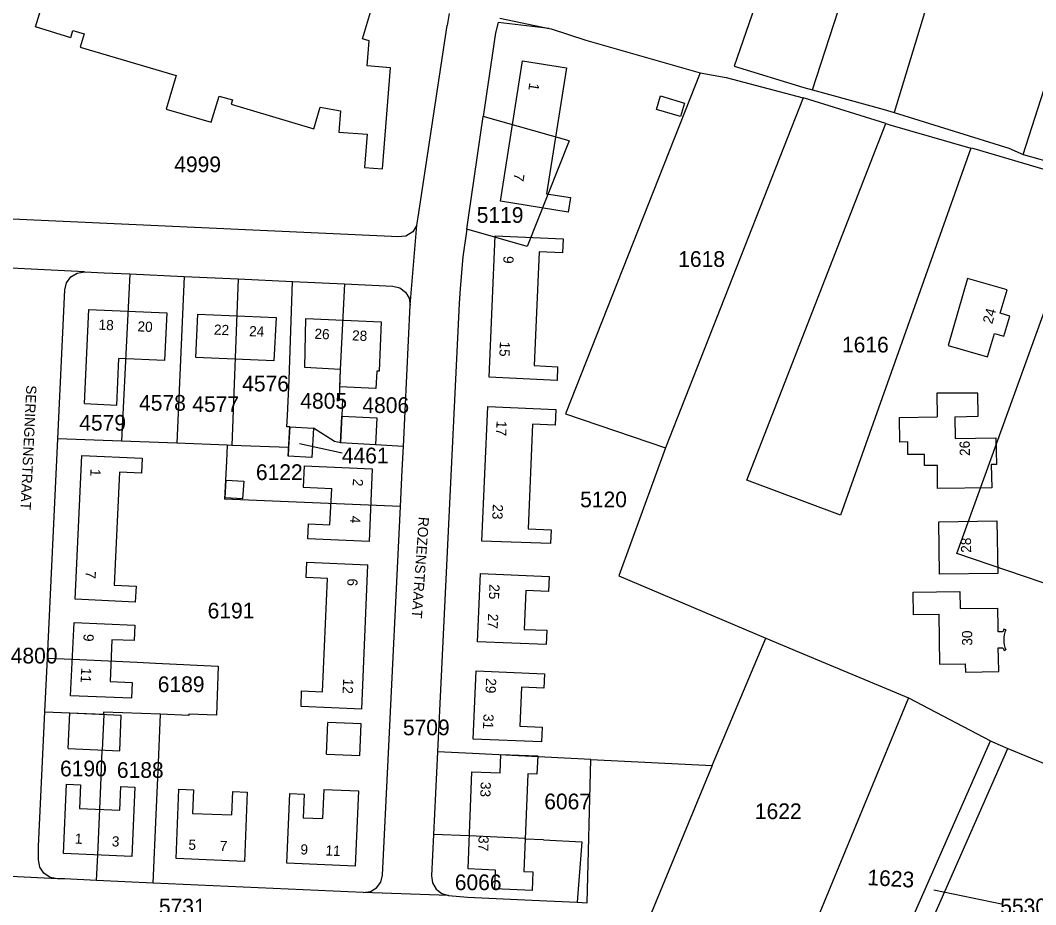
# Model space of a CAD drawing. Extents: x 191922 to 199923, y 328959 to 333350.
# Drawn here: x 197123.7 to 197298.1, y 330759.9 to 330911.7 of the extents above; entities that cross this region are included whole.
import ezdxf

# ---------------------------------------------------------------- set-up
doc = ezdxf.new("R2010")
doc.units = 0
for name, color, linetype in [('bouwvlak', 7, 'Continuous'), ('enkelbestemming', 7, 'Continuous'), ('Level 6', 7, 'Continuous'), ('maatvoering - maximum aantal wooneenheden', 7, 'Continuous'), ('Maatvoering_symbolen', 7, 'Continuous'), ('recreatiewoning', 7, 'Continuous')]:
    doc.layers.add(name, color=color, linetype=linetype)

msp = doc.modelspace()

# ---------------------------------------------------------------- linework, layer by layer
at = {"layer": 'bouwvlak'}
for p, q in [((197178.99, 330837.41), (197171.71, 330838.98)), ((197292.26, 330759.96), (197280.64, 330762.36))]:
    msp.add_line(p, q, dxfattribs=at)
at = {"layer": 'Level 6'}
for p, q in [((197259.79, 330899.77), (197276.29, 330950.44)), ((197289.67, 330947.74), (197273.79, 330895.89)), ((197295.99, 330888.67), (197313.16, 330942.61)), ((197249.87, 330914.11), (197246.34, 330903.84)), ((197197.36, 330912.91), (197197.06, 330910.83)), ((197206.08, 330912.08), (197214.58, 330910.31)), ((197206.08, 330912.08), (197214.58, 330910.31)), ((197192.04, 330877.91), (197197.06, 330910.83)), ((197205.78, 330911.36), (197205.32, 330909.54)), ((197214.58, 330910.31), (197205.78, 330911.36)), ((197214.58, 330910.31), (197214.92, 330910.24)), ((197214.58, 330910.31), (197214.92, 330910.24)), ((197214.92, 330910.24), (197220.83, 330908.33)), ((197214.92, 330910.24), (197220.83, 330908.33)), ((197205.32, 330909.54), (197203.23, 330895.18)), ((197220.83, 330908.33), (197240.5, 330902.72)), ((197220.83, 330908.33), (197240.5, 330902.72)), ((197246.34, 330903.84), (197258.3, 330900.17)), ((197240.5, 330902.72), (197217.37, 330844.16)), ((197240.5, 330902.72), (197217.37, 330844.16)), ((197240.5, 330902.72), (197244.94, 330901.88)), ((197240.5, 330902.72), (197244.94, 330901.88)), ((197244.94, 330901.88), (197258.19, 330898.39)), ((197244.94, 330901.88), (197258.19, 330898.39)), ((197258.3, 330900.17), (197259.79, 330899.77)), ((197259.79, 330899.77), (197272.07, 330896.42)), ((197258.19, 330898.39), (197234.56, 330838.29)), ((197259.16, 330898.1), (197258.19, 330898.39)), ((197259.16, 330898.1), (197258.19, 330898.39)), ((197272.36, 330894.01), (197259.16, 330898.1)), ((197272.36, 330894.01), (197259.16, 330898.1)), ((197272.07, 330896.42), (197273.79, 330895.89)), ((197273.79, 330895.89), (197293.51, 330889.77)), ((197200.72, 330877.88), (197203.23, 330895.18)), ((197217.99, 330891.02), (197203.23, 330895.18)), ((197248.48, 330832.77), (197272.36, 330894.01)), ((197272.36, 330894.01), (197273.08, 330893.79)), ((197272.36, 330894.01), (197273.08, 330893.79)), ((197273.08, 330893.79), (197286.97, 330889.79)), ((197273.08, 330893.79), (197286.97, 330889.79)), ((197217.99, 330891.02), (197210.8, 330872.87)), ((197286.97, 330889.79), (197264.61, 330826.76)), ((197287.55, 330889.63), (197286.97, 330889.79)), ((197287.55, 330889.63), (197286.97, 330889.79)), ((197307.52, 330883.73), (197287.55, 330889.63)), ((197307.52, 330883.73), (197287.55, 330889.63)), ((197293.51, 330889.77), (197295.99, 330888.67)), ((197295.99, 330888.67), (197332.95, 330878.26)), ((197284.59, 330820.19), (197307.52, 330883.73)), ((197187.49, 330874.6), (197111.98, 330878.03)), ((197191.86, 330876.55), (197192.04, 330877.91)), ((197200.43, 330875.83), (197200.72, 330877.88)), ((197191.12, 330875.4), (197189.95, 330874.68)), ((197190.71, 330862.78), (197191.86, 330876.55)), ((197191.86, 330876.55), (197191.12, 330875.4)), ((197200.43, 330875.83), (197199.76, 330871.08)), ((197210.8, 330872.87), (197200.43, 330875.83)), ((197188.59, 330874.53), (197187.49, 330874.6)), ((197189.95, 330874.68), (197188.59, 330874.53)), ((197199.76, 330871.08), (197199.26, 330865.66)), ((197134.75, 330868.51), (197119.56, 330869.28)), ((197132.43, 330867.66), (197133.51, 330868.31)), ((197133.51, 330868.31), (197134.75, 330868.51)), ((197134.75, 330868.51), (197138.12, 330868.37)), ((197138.12, 330868.37), (197142.53, 330868.17)), ((197142.53, 330868.17), (197141.13, 330839.47)), ((197142.53, 330868.17), (197151.88, 330867.73)), ((197131.38, 330865.42), (197131.69, 330866.64)), ((197131.69, 330866.64), (197132.43, 330867.66)), ((197151.88, 330867.73), (197150.59, 330839.09)), ((197151.88, 330867.73), (197161.16, 330867.3)), ((197161.16, 330867.3), (197160.04, 330838.72)), ((197161.16, 330867.3), (197170.47, 330866.87)), ((197169.89, 330849.99), (197170.47, 330866.87)), ((197170.47, 330866.87), (197179.39, 330866.46)), ((197179.39, 330866.46), (197178.69, 330851.74)), ((197179.39, 330866.46), (197187.72, 330866.08)), ((197130.17, 330839.87), (197131.38, 330865.42)), ((197187.72, 330866.08), (197188.91, 330865.78)), ((197188.91, 330865.78), (197189.9, 330865.05)), ((197189.9, 330865.05), (197190.53, 330864)), ((197199.26, 330865.66), (197199.11, 330863.11)), ((197189.53, 330838.55), (197190.71, 330862.78)), ((197190.53, 330864), (197190.71, 330862.78)), ((197199.11, 330863.11), (197195.39, 330786.11)), ((197178.69, 330851.74), (197178.47, 330846.64)), ((197169.62, 330843.89), (197169.89, 330849.99)), ((197178.47, 330846.64), (197179.09, 330846.72)), ((197179.09, 330846.72), (197178.98, 330843.77)), ((197169.51, 330841.94), (197169.62, 330843.89)), ((197178.98, 330843.77), (197178.73, 330839.14)), ((197217.37, 330844.16), (197234.56, 330838.29)), ((197217.37, 330844.16), (197234.56, 330838.29)), ((197170, 330841.91), (197169.51, 330841.94)), ((197170, 330841.91), (197169.82, 330838.35)), ((197170, 330841.91), (197174.06, 330841.7)), ((197174.06, 330841.7), (197173.81, 330836.67)), ((197177.7, 330839.38), (197174.06, 330841.7)), ((197128.39, 330802.2), (197130.17, 330839.87)), ((197141.13, 330839.47), (197130.17, 330839.87)), ((197150.59, 330839.09), (197141.13, 330839.47)), ((197159.27, 330838.75), (197150.59, 330839.09)), ((197159.27, 330838.75), (197159.14, 330836.03)), ((197160.04, 330838.72), (197159.27, 330838.75)), ((197169.82, 330838.35), (197160.04, 330838.72)), ((197169.82, 330838.35), (197169.74, 330836.88)), ((197178.73, 330839.14), (197177.7, 330839.38)), ((197184.73, 330838.81), (197178.73, 330839.14)), ((197189.53, 330838.55), (197184.73, 330838.81)), ((197189.34, 330834.5), (197189.53, 330838.55)), ((197234.56, 330838.29), (197226.51, 330816.35)), ((197234.56, 330838.29), (197226.51, 330816.35)), ((197173.81, 330836.67), (197169.74, 330836.88)), ((197159.14, 330836.03), (197158.82, 330829.52)), ((197189.03, 330828.24), (197189.34, 330834.5)), ((197264.61, 330826.76), (197248.48, 330832.77)), ((197189.03, 330828.24), (197158.82, 330829.52)), ((197186.92, 330784.74), (197189.03, 330828.24)), ((197305.52, 330813.04), (197284.59, 330820.19)), ((197226.51, 330816.35), (197251.78, 330805.63)), ((197226.51, 330816.35), (197251.78, 330805.63)), ((197242.53, 330783.77), (197251.78, 330805.63)), ((197251.78, 330805.63), (197257.51, 330803.21)), ((197251.78, 330805.63), (197257.51, 330803.21)), ((197127.95, 330792.97), (197128.39, 330802.2)), ((197257.51, 330803.21), (197276.29, 330795.36)), ((197257.51, 330803.21), (197276.29, 330795.36)), ((197276.29, 330795.36), (197255.9, 330746.07)), ((197276.29, 330795.36), (197255.9, 330746.07)), ((197276.29, 330795.36), (197290.35, 330787.99)), ((197126.86, 330769.92), (197127.95, 330792.97)), ((197267.8, 330736.85), (197290.35, 330787.99)), ((197290.35, 330787.99), (197290.71, 330787.83)), ((197290.71, 330787.83), (197293.31, 330786.7)), ((197195.39, 330786.11), (197194.71, 330771.91)), ((197201.4, 330785.81), (197195.39, 330786.11)), ((197245.06, 330677.19), (197293.31, 330786.7)), ((197293.31, 330786.7), (197316.74, 330777.02)), ((197185.93, 330764.94), (197186.92, 330784.74)), ((197221.73, 330784.8), (197201.4, 330785.81)), ((197221.08, 330760.19), (197221.73, 330784.8)), ((197221.73, 330784.8), (197242.53, 330783.77)), ((197242.53, 330783.77), (197229.09, 330751.24)), ((197194.71, 330771.91), (197194.37, 330764.8)), ((197200.85, 330771.66), (197194.71, 330771.91)), ((197210.46, 330771.25), (197200.85, 330771.66)), ((197210.45, 330771.13), (197210.46, 330771.25)), ((197213.58, 330770.98), (197210.45, 330771.13)), ((197126.85, 330767.58), (197126.86, 330769.92)), ((197127.09, 330766.32), (197126.85, 330767.58)), ((197127.8, 330765.26), (197127.09, 330766.32)), ((197128.85, 330764.54), (197127.8, 330765.26)), ((197130.1, 330764.28), (197118.22, 330764.88)), ((197130.1, 330764.28), (197128.85, 330764.54)), ((197131.33, 330764.28), (197130.1, 330764.28)), ((197136.82, 330764.03), (197131.33, 330764.28)), ((197146.54, 330763.58), (197136.82, 330764.03)), ((197182.63, 330761.93), (197146.54, 330763.58)), ((197184.9, 330762.75), (197185.63, 330763.74)), ((197185.63, 330763.74), (197185.93, 330764.94)), ((197194.37, 330764.8), (197194.54, 330763.59)), ((197194.54, 330763.59), (197195.16, 330762.53)), ((197182.63, 330761.93), (197183.85, 330762.12)), ((197197.3, 330761.44), (197182.63, 330761.93)), ((197183.85, 330762.12), (197184.9, 330762.75)), ((197195.16, 330762.53), (197196.12, 330761.78)), ((197196.12, 330761.78), (197197.3, 330761.44)), ((197197.3, 330761.44), (197200.51, 330761.16)), ((197200.51, 330761.16), (197211.58, 330760.64)), ((197211.58, 330760.64), (197219.36, 330760.27)), ((197219.36, 330760.27), (197221.08, 330760.19))]:
    msp.add_line(p, q, dxfattribs=at)
for points in [[(197128.39, 330802.2), (197132.67, 330802.01), (197143.83, 330801.51), (197146.97, 330801.33), (197157.73, 330800.83), (197157.45, 330792.42), (197152.67, 330792.57), (197152.7, 330792.34), (197147.83, 330792.57)], [(197127.95, 330792.97), (197132.22, 330792.79), (197138.01, 330792.56)], [(197147.83, 330792.57), (197138.03, 330792.9), (197138.01, 330792.56)], [(197136.82, 330764.03), (197137.02, 330768.4), (197137.54, 330780.29), (197137.8, 330786.37), (197137.83, 330786.37), (197138.11, 330792.55), (197138.01, 330792.56)], [(197146.54, 330763.58), (197147.05, 330775.34), (197147.42, 330782.86), (197147.83, 330792.57)], [(197213.58, 330770.98), (197220.16, 330770.66), (197219.36, 330760.27)]]:
    msp.add_lwpolyline(points, dxfattribs=at)
at = {"layer": 'recreatiewoning'}
for p, q in [((197126.33, 330910.57), (197128.87, 330918.97)), ((197182.52, 330908.54), (197184.23, 330914.27)), ((197132.4, 330908.73), (197126.33, 330910.57)), ((197132.39, 330908.76), (197132.75, 330909.96)), ((197132.75, 330909.96), (197134.7, 330909.38)), ((197134.7, 330909.38), (197134.02, 330907.08)), ((197183.67, 330908.19), (197182.52, 330908.54)), ((197183.3, 330903.88), (197183.67, 330908.19)), ((197134.02, 330907.08), (197150.48, 330902.23)), ((197206.23, 330880.64), (197209.98, 330904.74)), ((197209.98, 330904.74), (197217.55, 330903.54)), ((197187.3, 330903.56), (197183.3, 330903.88)), ((197185.94, 330886.19), (197187.3, 330903.56)), ((197217.55, 330903.54), (197214.09, 330881.95)), ((197150.48, 330902.23), (197148.8, 330896.46)), ((197156.54, 330894.2), (197157.86, 330898.72)), ((197157.86, 330898.72), (197160.17, 330898.04)), ((197160.17, 330898.04), (197159.95, 330897.31)), ((197148.8, 330896.46), (197156.54, 330894.2)), ((197159.95, 330897.31), (197174.14, 330893.09)), ((197174.14, 330893.09), (197175.25, 330896.78)), ((197175.25, 330896.78), (197178.7, 330896.18)), ((197178.7, 330896.18), (197178.45, 330892.49)), ((197178.45, 330892.49), (197183.3, 330892.17)), ((197183.3, 330892.17), (197182.82, 330886.43)), ((197182.82, 330886.43), (197185.94, 330886.19)), ((197214.09, 330881.95), (197218.25, 330881.28)), ((197217.85, 330878.8), (197206.23, 330880.64)), ((197218.25, 330881.28), (197217.85, 330878.8)), ((197204.24, 330850.43), (197205.27, 330874.72)), ((197205.27, 330874.72), (197216.98, 330874.22)), ((197216.98, 330874.22), (197216.86, 330871.77)), ((197212.83, 330871.94), (197211.99, 330852.43)), ((197216.86, 330871.77), (197212.83, 330871.94)), ((197134.75, 330845.9), (197135.5, 330862.08)), ((197135.5, 330862.08), (197148.91, 330861.49)), ((197148.91, 330861.49), (197148.5, 330853.3)), ((197153.89, 330853.8), (197154.2, 330861.27)), ((197154.2, 330861.27), (197167.7, 330860.69)), ((197167.7, 330860.69), (197167.3, 330853.27)), ((197172.62, 330852.12), (197172.79, 330860.51)), ((197172.79, 330860.51), (197185.7, 330859.95)), ((197185.7, 330859.95), (197185.37, 330851.45)), ((197289.86, 330853.91), (197291.03, 330857.95)), ((197140.3, 330845.64), (197140.67, 330853.64)), ((197148.5, 330853.3), (197140.67, 330853.64)), ((197167.3, 330853.27), (197153.89, 330853.8)), ((197211.99, 330852.43), (197216.02, 330852.24)), ((197216.02, 330852.24), (197215.92, 330849.85)), ((197178.69, 330851.74), (197172.62, 330852.12)), ((197178.69, 330851.74), (197178.56, 330848.78)), ((197184.94, 330851.47), (197184.81, 330848.5)), ((197185.37, 330851.45), (197184.94, 330851.47)), ((197184.81, 330848.5), (197178.56, 330848.78)), ((197215.92, 330849.85), (197204.24, 330850.43)), ((197134.75, 330845.9), (197140.3, 330845.64)), ((197203.02, 330822.31), (197204.05, 330845.42)), ((197204.05, 330845.42), (197215.73, 330844.92)), ((197178.73, 330839.14), (197178.98, 330843.77)), ((197178.98, 330843.77), (197184.98, 330843.45)), ((197215.73, 330844.92), (197215.62, 330842.22)), ((197169.74, 330836.88), (197170, 330841.91)), ((197170, 330841.91), (197174.06, 330841.7)), ((197184.98, 330843.45), (197184.73, 330838.81)), ((197211.7, 330842.39), (197210.94, 330824.4)), ((197215.62, 330842.22), (197211.7, 330842.39)), ((197174.06, 330841.7), (197173.81, 330836.67)), ((197184.73, 330838.81), (197178.73, 330839.14)), ((197133.15, 330812.3), (197134.31, 330836.99)), ((197134.31, 330836.99), (197144.68, 330836.52)), ((197144.68, 330836.52), (197144.55, 330833.94)), ((197173.81, 330836.67), (197169.74, 330836.88)), ((197172.46, 330835.22), (197172.31, 330831.55)), ((197172.46, 330835.22), (197184.15, 330834.72)), ((197140.76, 330834.11), (197139.83, 330814.71)), ((197144.55, 330833.94), (197140.76, 330834.11)), ((197184.15, 330834.72), (197183.62, 330822.2)), ((197172.31, 330831.55), (197177.21, 330831.34)), ((197176.89, 330825.07), (197177.21, 330831.34)), ((197173.09, 330822.71), (197173.21, 330825.25)), ((197173.21, 330825.25), (197176.89, 330825.07)), ((197210.94, 330824.4), (197214.89, 330824.24)), ((197183.62, 330822.2), (197173.09, 330822.71)), ((197214.89, 330824.24), (197214.79, 330821.86)), ((197214.79, 330821.86), (197203.02, 330822.31)), ((197172.83, 330816.05), (197172.94, 330818.66)), ((197172.94, 330818.66), (197183.43, 330818.21)), ((197182.36, 330793.46), (197183.43, 330818.21)), ((197176.47, 330815.89), (197172.83, 330816.05)), ((197175.64, 330796.43), (197176.47, 330815.89)), ((197202.26, 330804.99), (197202.78, 330816.72)), ((197202.78, 330816.72), (197214.54, 330816.23)), ((197214.54, 330816.23), (197214.43, 330813.64)), ((197139.83, 330814.71), (197143.61, 330814.53)), ((197143.61, 330814.53), (197143.48, 330811.81)), ((197143.48, 330811.81), (197133.15, 330812.3)), ((197210.58, 330813.79), (197210.29, 330807.13)), ((197214.43, 330813.64), (197210.58, 330813.79)), ((197132.38, 330795.75), (197132.97, 330808.29)), ((197132.97, 330808.29), (197143.38, 330807.85)), ((197143.38, 330807.85), (197143.26, 330805.2)), ((197210.29, 330807.13), (197214.17, 330806.99)), ((197214.17, 330806.99), (197214.06, 330804.56)), ((197139.48, 330805.37), (197139.16, 330798.18)), ((197143.26, 330805.2), (197139.48, 330805.37)), ((197214.06, 330804.56), (197202.26, 330804.99)), ((197201.5, 330788.3), (197202.03, 330800.01)), ((197202.03, 330800.01), (197213.76, 330799.51)), ((197139.16, 330798.18), (197142.95, 330798.02)), ((197213.76, 330799.51), (197213.65, 330797.04)), ((197142.95, 330798.02), (197142.83, 330795.32)), ((197171.95, 330793.91), (197172.01, 330796.59)), ((197172.01, 330796.59), (197175.64, 330796.43)), ((197209.83, 330797.2), (197209.53, 330790.5)), ((197213.65, 330797.04), (197209.83, 330797.2)), ((197142.83, 330795.32), (197132.38, 330795.75)), ((197182.36, 330793.46), (197171.95, 330793.91)), ((197131.95, 330786.66), (197132.22, 330792.79)), ((197132.22, 330792.79), (197141.08, 330792.4)), ((197140.81, 330786.27), (197141.08, 330792.4)), ((197176.3, 330785.72), (197176.57, 330791.17)), ((197182.27, 330790.94), (197176.57, 330791.17)), ((197182.05, 330785.49), (197182.27, 330790.94)), ((197209.53, 330790.5), (197213.37, 330790.35)), ((197213.37, 330790.35), (197213.26, 330787.84)), ((197213.26, 330787.84), (197201.5, 330788.3)), ((197131.95, 330786.66), (197140.81, 330786.27)), ((197176.3, 330785.72), (197182.05, 330785.49)), ((197206.14, 330782.48), (197206.27, 330785.67)), ((197206.27, 330785.67), (197212.59, 330785.41)), ((197212.59, 330785.41), (197212.46, 330782.25)), ((197200.63, 330766.02), (197201.28, 330782.68)), ((197201.28, 330782.68), (197206.14, 330782.48)), ((197210.91, 330782.32), (197210.23, 330765.58)), ((197212.46, 330782.25), (197210.91, 330782.32)), ((197131.15, 330768.66), (197131.68, 330780.57)), ((197131.68, 330780.57), (197134.07, 330780.46)), ((197134.07, 330780.46), (197133.89, 330776.4)), ((197140.83, 330776.1), (197141.01, 330780.15)), ((197141.01, 330780.15), (197143.42, 330780.05)), ((197143.42, 330780.05), (197142.88, 330768.13)), ((197150.52, 330767.8), (197150.98, 330779.68)), ((197150.98, 330779.68), (197153.47, 330779.58)), ((197153.47, 330779.58), (197153.31, 330775.54)), ((197160.07, 330775.28), (197160.23, 330779.29)), ((197160.23, 330779.29), (197162.7, 330779.2)), ((197162.7, 330779.2), (197162.25, 330767.3)), ((197175.86, 330779.67), (197175.65, 330774.67)), ((197175.86, 330779.67), (197181.81, 330779.42)), ((197181.81, 330779.42), (197181.25, 330766.49)), ((197169.49, 330767.01), (197170, 330778.93)), ((197170, 330778.93), (197172.49, 330778.83)), ((197172.49, 330778.83), (197172.32, 330774.8)), ((197133.89, 330776.4), (197140.83, 330776.1)), ((197153.31, 330775.54), (197160.07, 330775.28)), ((197172.32, 330774.8), (197175.65, 330774.67)), ((197142.88, 330768.13), (197131.15, 330768.66)), ((197162.25, 330767.3), (197150.52, 330767.8)), ((197181.25, 330766.49), (197169.49, 330767.01)), ((197205.35, 330765.8), (197200.63, 330766.02)), ((197205.24, 330762.56), (197205.35, 330765.8)), ((197210.23, 330765.58), (197211.78, 330765.52)), ((197211.78, 330765.52), (197211.64, 330762.29)), ((197211.64, 330762.29), (197205.24, 330762.56))]:
    msp.add_line(p, q, dxfattribs=at)
for points in [[(197237.81, 330897.5), (197237.12, 330895.2), (197233, 330896.43), (197233.68, 330898.73), (197237.81, 330897.5)], [(197292.03, 330861.41), (197293.2, 330865.45), (197286.42, 330867.41), (197283.09, 330855.87), (197289.86, 330853.91)], [(197291.03, 330857.95), (197292.66, 330857.48), (197293.66, 330860.94), (197292.03, 330861.41)], [(197284.24, 330843.65), (197288.22, 330843.72), (197288.16, 330847.71), (197281.16, 330847.69), (197281.17, 330843.61)], [(197290.56, 330831.45), (197281.26, 330831.32), (197281.24, 330835.29), (197279.01, 330835.28), (197279, 330837.16), (197276.16, 330837.14), (197276.14, 330839.32), (197274.76, 330839.31), (197274.73, 330843.53), (197281.17, 330843.61)], [(197284.24, 330843.65), (197284.31, 330839.9), (197291.28, 330840.03), (197291.36, 330835.44), (197290.49, 330835.43), (197290.56, 330831.45)], [(197161.91, 330829.58), (197158.93, 330829.75), (197159.1, 330832.74)], [(197159.1, 330832.74), (197162.1, 330832.56), (197161.91, 330829.58)], [(197281.5, 330825.61), (197291.47, 330825.76), (197291.59, 330816.73), (197281.61, 330816.61), (197281.5, 330825.61)], [(197281.47, 330809.69), (197277.12, 330809.64), (197277.07, 330813.55), (197285.09, 330813.66), (197285.12, 330810.7), (197291.62, 330810.78)], [(197292.99, 330807.05), (197292.66, 330807.17), (197292.48, 330806.72), (197291.67, 330806.71), (197291.66, 330807.52), (197291.62, 330810.78)], [(197281.5, 330809.75), (197281.59, 330801.15), (197286.03, 330801.2), (197286.05, 330799.81), (197291.76, 330799.88)], [(197291.76, 330799.88), (197291.71, 330802.19), (197291.68, 330803.98), (197292.49, 330803.99), (197292.68, 330803.52), (197293.01, 330803.64)]]:
    msp.add_lwpolyline(points, dxfattribs=at)
msp.add_arc((197296.64, 330805.36), 4.02, 155.1126, 205.4575, dxfattribs=at)

# ---------------------------------------------------------------- texts
at = {"layer": 'enkelbestemming'}
for s, rotation, p in [('4999', 0, (197150.17, 330885.64)), ('5119', 0, (197202.12, 330876.94)), ('4576', 0, (197161.84, 330847.99)), ('4578', 0, (197144.13, 330844.68)), ('4577', 0, (197153.28, 330844.47)), ('4805', 0, (197171.82, 330845.03)), ('4806', 0, (197182.48, 330844.29)), ('4579', 0, (197133.86, 330841.26)), ('4461', 0, (197178.95, 330835.64)), ('6122', 0, (197164.2, 330832.78)), ('5120', 0, (197219.88, 330828.1)), ('6191', 0, (197155.91, 330809.01)), ('4800', 0, (197122.09, 330801.28)), ('6189', 0, (197147.34, 330796.37)), ('5709', 0, (197189.44, 330788.95)), ('6190', 0, (197130.56, 330781.9)), ('6188', 0, (197140.32, 330781.64)), ('6067', 0, (197213.72, 330776.24)), ('1622', 0, (197249.89, 330774.56)), ('6066', 0, (197198.35, 330762.36)), ('1623', 356.769, (197269.15, 330763.24)), ('5731', 0, (197147.54, 330758.19))]:
    msp.add_text(s, height=2.7, rotation=rotation, dxfattribs=at).set_placement(p)
for s, p in [('1618', (197236.72, 330869.38)), ('1616', (197264.85, 330854.68)), ('5530', (197292.03, 330758.21))]:
    msp.add_text(s, height=2.7, dxfattribs=at).set_placement(p)
at = {"layer": 'maatvoering - maximum aantal wooneenheden'}
for s, rotation, p in [('1', 261.0185, (197211.18, 330901.07)), ('7', 261.1972, (197208.61, 330885.51)), ('9', 267.5926, (197206.72, 330871.28)), ('24', 73.9049, (197290.64, 330859.47)), ('18', 357.5354, (197137.15, 330858.6)), ('20', 357.5354, (197143.83, 330858.31)), ('22', 357.5926, (197156.96, 330857.75)), ('24', 357.5926, (197163, 330857.49)), ('26', 357.5354, (197174.22, 330857.04)), ('28', 357.5354, (197180.68, 330856.76)), ('15', 267.5926, (197206.11, 330856.6)), ('17', 267.4781, (197205.54, 330842.98)), ('26', 91.0896, (197286.83, 330836.93)), ('1', 267.3037, (197135.8, 330834.73)), ('2', 266.7311, (197180.88, 330833.05)), ('23', 267.4781, (197204.9, 330828.66)), ('4', 267.5926, (197180.41, 330826.68)), ('28', 90.7455, (197287.04, 330820.3)), ('7', 267.3037, (197134.98, 330817.17)), ('6', 267.5354, (197179.93, 330815.91)), ('25', 267.4756, (197204.31, 330814.92)), ('27', 267.4756, (197204.08, 330809.87)), ('30', 90.6309, (197287.23, 330804.35)), ('9', 267.4781, (197134.62, 330806.39)), ('11', 267.361, (197134.21, 330800.58)), ('12', 267.5354, (197179.19, 330798.7)), ('29', 267.3037, (197203.74, 330798.79)), ('31', 267.4183, (197203.3, 330792.64)), ('33', 267.8216, (197202.81, 330780.98)), ('1', 357.7071, (197133.06, 330770.35)), ('3', 357.4183, (197139.42, 330769.89)), ('5', 357.5926, (197152.58, 330769.31)), ('7', 357.5926, (197157.95, 330769.09)), ('9', 357.4781, (197171.81, 330768.51)), ('37', 267.8216, (197202.45, 330771.68)), ('11', 357.4781, (197176.11, 330768.32))]:
    msp.add_text(s, height=1.75, rotation=rotation, dxfattribs=at).set_placement(p)
at = {"layer": 'Maatvoering_symbolen'}
for s, rotation, p in [('SERINGENSTRAAT', 267.3037, (197124.78, 330849.09)), ('ROZENSTRAAT', 265.9266, (197192.19, 330826.5))]:
    msp.add_text(s, height=1.75, rotation=rotation, dxfattribs=at).set_placement(p)

doc.saveas('drawing.dxf')
